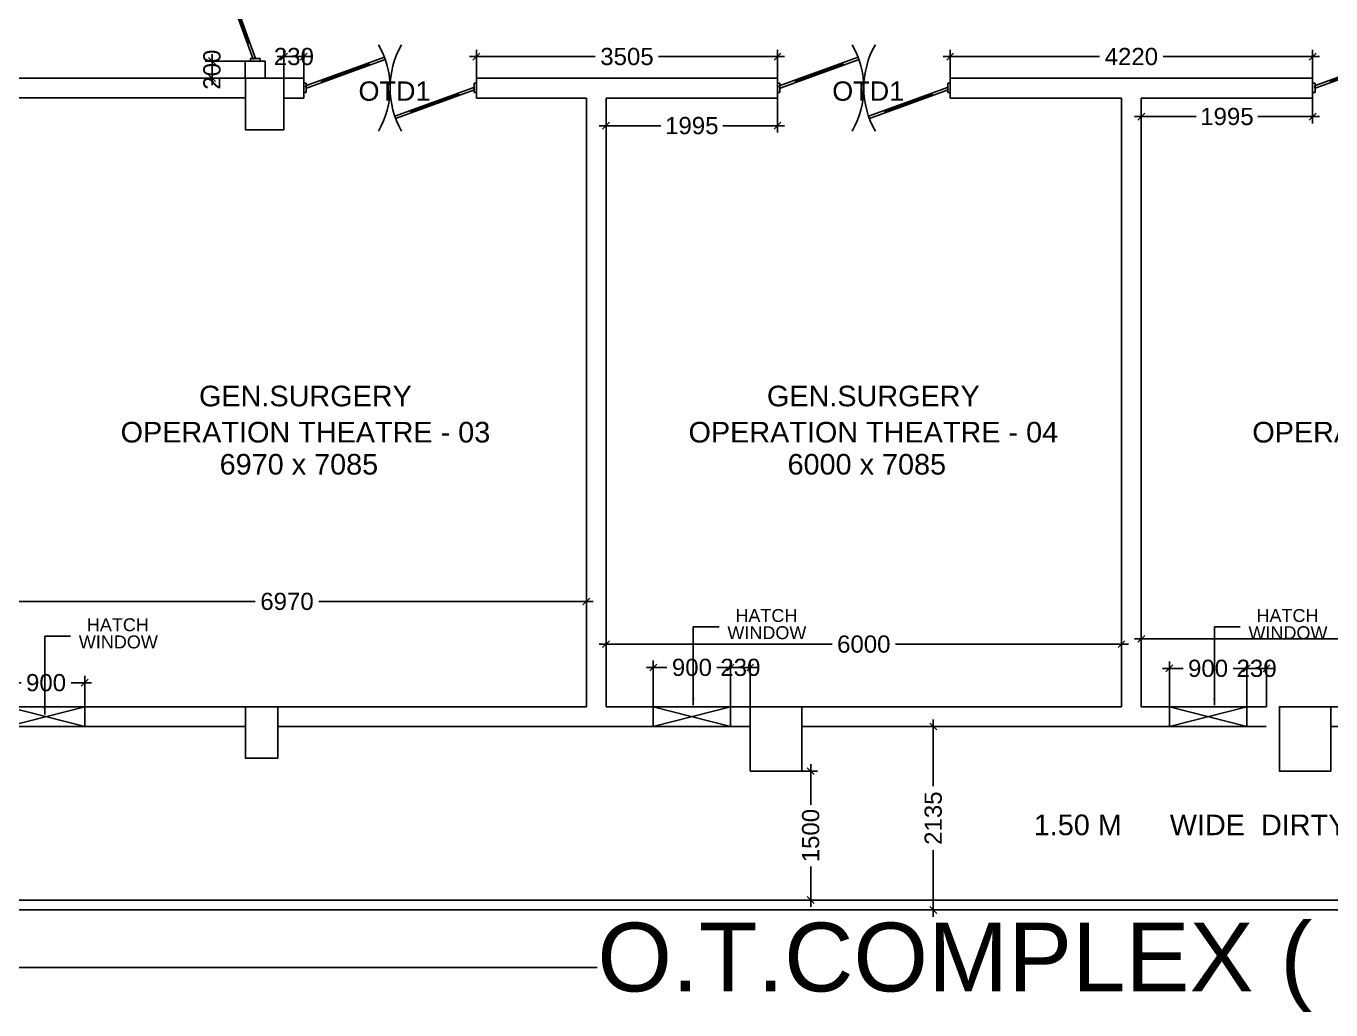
# Model space of a CAD drawing. Extents: x 7897917 to 8423973, y -6487334 to -6173396.
# Drawn here: x 7926362 to 7941552, y -6416714 to -6405263 of the extents above; entities that cross this region are included whole.
import ezdxf
from ezdxf.enums import TextEntityAlignment as Align

# ---------------------------------------------------------------- set-up
doc = ezdxf.new("R2010")
doc.units = 0
doc.header["$LTSCALE"] = 600
doc.header["$MEASUREMENT"] = 0
doc.header["$PDMODE"] = 35
doc.linetypes.add('DASHED', pattern=[0.75, 0.5, -0.25])
doc.layers.get('0').update_dxf_attribs({"linetype": 'CONTINUOUS'})
doc.layers.get('Defpoints').update_dxf_attribs({"linetype": 'CONTINUOUS'})
for name, color, linetype in [('DIM-TEXT', 8, 'CONTINUOUS'), ('DOOR', 32, 'CONTINUOUS'), ('Fire Door', 10, 'CONTINUOUS'), ('joinery', 7, 'CONTINUOUS'), ('LA-column', 3, 'CONTINUOUS'), ('Room Dim', 1, 'CONTINUOUS'), ('TEXT', 6, 'CONTINUOUS'), ('Walls', 7, 'CONTINUOUS'), ('Window', 4, 'CONTINUOUS'), ('Working Dim', 5, 'CONTINUOUS')]:
    doc.layers.add(name, color=color, linetype=linetype)
doc.styles.add('ari', font='arial.ttf')
doc.styles.add('ARIAL', font='arial.ttf')
doc.styles.add('RT', font='romant.shx')
doc.dimstyles.new('int. dim', dxfattribs={"dimtxt": 450, "dimasz": 80, "dimexe": 80, "dimexo": 0, "dimgap": 70, "dimtad": 0, "dimdec": 0, "dimzin": 12, "dimdsep": 46, "dimtxsty": 'ari', "dimblk": 'OBLIQUE', "dimcen": 2, "dimdle": 80, "dimclrd": 256, "dimclre": 256, "dimclrt": 6, "dimadec": 0, "dimazin": 0, "dimtfac": 1, "dimtdec": 0, "dimtix": 1, "dimtmove": 2, "dimatfit": 3, "dimfxl": 1, "dimtolj": 1, "dimtzin": 0, "dimlwd": -1, "dimlwe": -1, "dimarcsym": 0})
doc.dimstyles.new('TEXT', dxfattribs={"dimscale": 0, "dimtxt": 600, "dimasz": 300, "dimexe": 300, "dimexo": 30, "dimgap": 50, "dimtad": 0, "dimdec": 0, "dimzin": 0, "dimdsep": 46, "dimtxsty": 'RT', "dimblk": 'OBLIQUE', "dimcen": 0.09, "dimdle": 300, "dimclrd": 256, "dimclre": 256, "dimclrt": 170, "dimadec": 0, "dimazin": 0, "dimtfac": 1, "dimtdec": 0, "dimtofl": 0, "dimtmove": 2, "dimatfit": 3, "dimfxl": 1, "dimfrac": 2, "dimtolj": 1, "dimtzin": 0, "dimlwd": -1, "dimlwe": -1, "dimarcsym": 0})

# ---------------------------------------------------------------- blocks, each defined once
blk = doc.blocks.new('A$C15456D16')
at = {"layer": 'Fire Door'}
for p, q in [((969, -4), (56, 329)), ((969, -4), (56, 329)), ((969, -4), (56, 329)), ((979, 23), (65, 355)), ((979, 23), (65, 355)), ((979, 23), (65, 355)), ((248, 289), (238, 262)), ((248, 289), (238, 262)), ((248, 289), (238, 262)), ((791, 76), (243, 276)), ((791, 76), (243, 276)), ((791, 76), (243, 276)), ((-1000, 56), (-972, 56)), ((-1000, -56), (-1000, 56)), ((-1000, 56), (-972, 56)), ((-1000, -56), (-1000, 56)), ((-1000, 56), (-972, 56)), ((-1000, -56), (-1000, 56)), ((-979, -23), (-969, 4)), ((-979, -23), (-969, 4)), ((-979, -23), (-969, 4)), ((-972, -56), (-972, 56)), ((-972, -56), (-972, 56)), ((-972, -56), (-972, 56)), ((-969, 4), (-56, -329)), ((-969, 4), (-56, -329)), ((-969, 4), (-56, -329)), ((796, 89), (786, 63)), ((796, 89), (786, 63)), ((796, 89), (786, 63)), ((979, 23), (969, -4)), ((979, 23), (969, -4)), ((979, 23), (969, -4)), ((1000, 56), (972, 56)), ((972, -56), (972, 56)), ((1000, 56), (972, 56)), ((972, -56), (972, 56)), ((1000, 56), (972, 56)), ((972, -56), (972, 56)), ((1000, -56), (1000, 56)), ((1000, -56), (1000, 56)), ((1000, -56), (1000, 56)), ((-1000, -56), (-972, -56)), ((-1000, -56), (-972, -56)), ((-1000, -56), (-972, -56)), ((-979, -23), (-65, -355)), ((-979, -23), (-65, -355)), ((-979, -23), (-65, -355)), ((-796, -89), (-786, -63)), ((-796, -89), (-786, -63)), ((-796, -89), (-786, -63)), ((-791, -76), (-243, -276)), ((-791, -76), (-243, -276)), ((-791, -76), (-243, -276)), ((1000, -56), (972, -56)), ((1000, -56), (972, -56)), ((1000, -56), (972, -56)), ((-238, -262), (-248, -289)), ((-238, -262), (-248, -289)), ((-238, -262), (-248, -289))]:
    blk.add_line(p, q, dxfattribs=at)
at = {"layer": 'Fire Door', "extrusion": (0, 0, -1)}
for centre, major_axis, start_param, end_param in [((-1000, 0), (-1000, 0), 2.617886, 3.665084), ((-1000, 0), (-1000, 0), 2.617886, 3.665084), ((-1000, 0), (-1000, 0), 2.617886, 3.665084), ((1000, 0), (1000, 0), 2.618102, 3.665299), ((1000, 0), (1000, 0), 2.618102, 3.665299), ((1000, 0), (1000, 0), 2.618102, 3.665299)]:
    blk.add_ellipse(centre, major_axis=major_axis, ratio=1, start_param=start_param, end_param=end_param, dxfattribs=at)
blk = doc.blocks.new('_Oblique')
at = {"color": 0, "linetype": 'ByBlock', "lineweight": -2}
blk.add_line((-0.5, -0.5), (0.5, 0.5), dxfattribs=at)
blk = doc.blocks.new('*D1482')
at = {"layer": 'Defpoints', "color": 0, "transparency": 16777216}
for p in [(7939344, -6412394), (7939344, -6412468), (7945344, -6412468)]:
    blk.add_point(p, dxfattribs=at)
at = {"layer": 'Working Dim', "transparency": 16777216}
for p, q in [((7939344, -6412468), (7939344, -6412314)), ((7945344, -6412468), (7945344, -6412314)), ((7939264, -6412394), (7941975, -6412394)), ((7945424, -6412394), (7942713, -6412394))]:
    blk.add_line(p, q, dxfattribs=at)
at = {"layer": 'Working Dim', "transparency": 16777216, "xscale": 80, "yscale": 80, "zscale": 80, "rotation": 180}
blk.add_blockref('_Oblique', (7939344, -6412394), dxfattribs=at)
at = {"layer": 'Working Dim', "transparency": 16777216, "xscale": 80, "yscale": 80, "zscale": 80}
blk.add_blockref('_Oblique', (7945344, -6412394), dxfattribs=at)
at = {"layer": 'Working Dim', "color": 6, "transparency": 16777216, "insert": (7942344, -6412394), "char_height": 200, "attachment_point": 5, "style": 'ari'}
blk.add_mtext('\\A1;6000', dxfattribs=at)
blk = doc.blocks.new('*D1483')
at = {"layer": 'Defpoints', "color": 0, "transparency": 16777216}
for p in [(7933114, -6412457), (7933114, -6412891), (7939114, -6412891)]:
    blk.add_point(p, dxfattribs=at)
at = {"layer": 'Working Dim', "transparency": 16777216}
for p, q in [((7933034, -6412457), (7935745, -6412457)), ((7933114, -6412891), (7933114, -6412377)), ((7939194, -6412457), (7936483, -6412457)), ((7939114, -6412891), (7939114, -6412377))]:
    blk.add_line(p, q, dxfattribs=at)
at = {"layer": 'Working Dim', "transparency": 16777216, "xscale": 80, "yscale": 80, "zscale": 80, "rotation": 180}
blk.add_blockref('_Oblique', (7933114, -6412457), dxfattribs=at)
at = {"layer": 'Working Dim', "transparency": 16777216, "xscale": 80, "yscale": 80, "zscale": 80}
blk.add_blockref('_Oblique', (7939114, -6412457), dxfattribs=at)
at = {"layer": 'Working Dim', "color": 6, "transparency": 16777216, "insert": (7936114, -6412457), "char_height": 200, "attachment_point": 5, "style": 'ari'}
blk.add_mtext('\\A1;6000', dxfattribs=at)
blk = doc.blocks.new('*D1484')
at = {"layer": 'Defpoints', "color": 0, "transparency": 16777216}
for p in [(7932884, -6411960), (7925914, -6412224), (7932884, -6412224)]:
    blk.add_point(p, dxfattribs=at)
at = {"layer": 'Working Dim', "transparency": 16777216}
for p, q in [((7925834, -6411960), (7929030, -6411960)), ((7925914, -6412224), (7925914, -6411880)), ((7932964, -6411960), (7929768, -6411960)), ((7932884, -6412224), (7932884, -6411880))]:
    blk.add_line(p, q, dxfattribs=at)
at = {"layer": 'Working Dim', "transparency": 16777216, "xscale": 80, "yscale": 80, "zscale": 80, "rotation": 180}
blk.add_blockref('_Oblique', (7925914, -6411960), dxfattribs=at)
at = {"layer": 'Working Dim', "transparency": 16777216, "xscale": 80, "yscale": 80, "zscale": 80}
blk.add_blockref('_Oblique', (7932884, -6411960), dxfattribs=at)
at = {"layer": 'Working Dim', "color": 6, "transparency": 16777216, "insert": (7929399, -6411960), "char_height": 200, "attachment_point": 5, "style": 'ari'}
blk.add_mtext('\\A1;6970', dxfattribs=at)
blk = doc.blocks.new('Z$W@#5624')
at = {"layer": 'DOOR'}
for p, q in [((19, 470), (840, 769)), ((28, 446), (849, 745)), ((188, 518), (680, 697)), ((676, 709), (685, 685)), ((0, 400), (0, 499)), ((0, 499), (25, 499)), ((19, 470), (28, 446)), ((25, 400), (25, 499)), ((183, 529), (192, 506)), ((1770, 453), (949, 154)), ((1779, 429), (957, 130)), ((1779, 429), (1770, 453)), ((1798, 499), (1773, 499)), ((1773, 400), (1773, 499)), ((1798, 400), (1798, 499)), ((0, 400), (25, 400)), ((1610, 381), (1117, 202)), ((1614, 369), (1606, 393)), ((1798, 400), (1773, 400)), ((1113, 214), (1122, 190))]:
    blk.add_line(p, q, dxfattribs=at)
at = {"layer": 'DOOR', "color": 145}
for centre, start_param, end_param in [((0, 449), 2.617994, 3.665191), ((1798, 449), -0.523599, 0.523599)]:
    blk.add_ellipse(centre, major_axis=(-899, 0), ratio=1, start_param=start_param, end_param=end_param, dxfattribs=at)
blk = doc.blocks.new('A$C6C0004E6')
at = {"layer": 'DOOR', "color": 161, "linetype": 'Continuous'}
for p, q in [((-900, 0), (-900, 230)), ((0, 0), (0, 230))]:
    blk.add_line(p, q, dxfattribs=at)
at = {"layer": 'DOOR', "color": 161, "linetype": 'DASHED', "ltscale": 500}
for p, q in [((-900, 0), (0, 230)), ((0, 0), (-900, 230))]:
    blk.add_line(p, q, dxfattribs=at)
blk = doc.blocks.new('*D1487')
at = {"layer": 'Defpoints', "color": 0, "transparency": 16777216}
for p in [(7937119, -6405618), (7937119, -6405870), (7941339, -6405870)]:
    blk.add_point(p, dxfattribs=at)
at = {"layer": 'Working Dim', "transparency": 16777216}
for p, q in [((7937039, -6405618), (7938857, -6405618)), ((7937119, -6405870), (7937119, -6405538)), ((7941419, -6405618), (7939601, -6405618)), ((7941339, -6405870), (7941339, -6405538))]:
    blk.add_line(p, q, dxfattribs=at)
at = {"layer": 'Working Dim', "transparency": 16777216, "xscale": 80, "yscale": 80, "zscale": 80, "rotation": 180}
blk.add_blockref('_Oblique', (7937119, -6405618), dxfattribs=at)
at = {"layer": 'Working Dim', "transparency": 16777216, "xscale": 80, "yscale": 80, "zscale": 80}
blk.add_blockref('_Oblique', (7941339, -6405618), dxfattribs=at)
at = {"layer": 'Working Dim', "color": 6, "transparency": 16777216, "insert": (7939229, -6405618), "char_height": 200, "attachment_point": 5, "style": 'ari'}
blk.add_mtext('\\A1;4220', dxfattribs=at)
blk = doc.blocks.new('*D1488')
at = {"layer": 'Defpoints', "color": 0, "transparency": 16777216}
for p in [(7931604, -6405618), (7931604, -6405870, 2), (7935109, -6405870)]:
    blk.add_point(p, dxfattribs=at)
at = {"layer": 'Working Dim', "transparency": 16777216}
for p, q in [((7931524, -6405618), (7932987, -6405618)), ((7931604, -6405870), (7931604, -6405538)), ((7935189, -6405618), (7933726, -6405618)), ((7935109, -6405870), (7935109, -6405538))]:
    blk.add_line(p, q, dxfattribs=at)
at = {"layer": 'Working Dim', "transparency": 16777216, "xscale": 80, "yscale": 80, "zscale": 80, "rotation": 180}
blk.add_blockref('_Oblique', (7931604, -6405618), dxfattribs=at)
at = {"layer": 'Working Dim', "transparency": 16777216, "xscale": 80, "yscale": 80, "zscale": 80}
blk.add_blockref('_Oblique', (7935109, -6405618), dxfattribs=at)
at = {"layer": 'Working Dim', "color": 6, "transparency": 16777216, "insert": (7933357, -6405618), "char_height": 200, "attachment_point": 5, "style": 'ari'}
blk.add_mtext('\\A1;3505', dxfattribs=at)
blk = doc.blocks.new('*D1489')
at = {"layer": 'Defpoints', "color": 0, "transparency": 16777216}
for p in [(7929364, -6405618), (7929364, -6405870), (7929594, -6405870)]:
    blk.add_point(p, dxfattribs=at)
at = {"layer": 'Working Dim', "transparency": 16777216}
for p, q in [((7929364, -6405618), (7929284, -6405618)), ((7929364, -6405870), (7929364, -6405538)), ((7929594, -6405618), (7929364, -6405618)), ((7929594, -6405870), (7929594, -6405538)), ((7929594, -6405618), (7929674, -6405618))]:
    blk.add_line(p, q, dxfattribs=at)
at = {"layer": 'Working Dim', "transparency": 16777216, "xscale": 80, "yscale": 80, "zscale": 80}
blk.add_blockref('_Oblique', (7929364, -6405618), dxfattribs=at)
at = {"layer": 'Working Dim', "transparency": 16777216, "xscale": 80, "yscale": 80, "zscale": 80, "rotation": 180}
blk.add_blockref('_Oblique', (7929594, -6405618), dxfattribs=at)
at = {"layer": 'Working Dim', "color": 6, "transparency": 16777216, "insert": (7929479, -6405618), "char_height": 200, "attachment_point": 5, "style": 'ari'}
blk.add_mtext('\\A1;230', dxfattribs=at)
blk = doc.blocks.new('*D1590')
at = {"layer": 'Defpoints', "color": 0, "transparency": 16777216}
for p in [(7928526, -6405670), (7928914, -6405670), (7928914, -6405869)]:
    blk.add_point(p, dxfattribs=at)
at = {"layer": 'Working Dim', "transparency": 16777216}
for p, q in [((7928526, -6405670), (7928526, -6405590)), ((7928914, -6405670), (7928446, -6405670)), ((7928526, -6405869), (7928526, -6405670)), ((7928914, -6405869), (7928446, -6405869)), ((7928526, -6405869), (7928526, -6405949))]:
    blk.add_line(p, q, dxfattribs=at)
at = {"layer": 'Working Dim', "transparency": 16777216, "xscale": 80, "yscale": 80, "zscale": 80}
for p, rotation in [((7928526, -6405670), 270), ((7928526, -6405869), 90)]:
    blk.add_blockref('_Oblique', p, dxfattribs=dict(at, rotation=rotation))
at = {"layer": 'Working Dim', "color": 6, "transparency": 16777216, "insert": (7928526, -6405770), "char_height": 200, "attachment_point": 5, "rotation": 90, "style": 'ari'}
blk.add_mtext('\\A1;200', dxfattribs=at)
blk = doc.blocks.new('*D1592')
at = {"layer": 'Defpoints', "color": 0, "transparency": 16777216}
for p in [(7927044, -6412906), (7926144, -6413185), (7927044, -6413185)]:
    blk.add_point(p, dxfattribs=at)
at = {"layer": 'Working Dim', "transparency": 16777216}
for p, q in [((7926064, -6412906), (7926303, -6412906)), ((7926144, -6413185), (7926144, -6412826)), ((7927124, -6412906), (7926885, -6412906)), ((7927044, -6413185), (7927044, -6412826))]:
    blk.add_line(p, q, dxfattribs=at)
at = {"layer": 'Working Dim', "transparency": 16777216, "xscale": 80, "yscale": 80, "zscale": 80, "rotation": 180}
blk.add_blockref('_Oblique', (7926144, -6412906), dxfattribs=at)
at = {"layer": 'Working Dim', "transparency": 16777216, "xscale": 80, "yscale": 80, "zscale": 80}
blk.add_blockref('_Oblique', (7927044, -6412906), dxfattribs=at)
at = {"layer": 'Working Dim', "color": 6, "transparency": 16777216, "insert": (7926594, -6412906), "char_height": 200, "attachment_point": 5, "style": 'ari'}
blk.add_mtext('\\A1;900', dxfattribs=at)
blk = doc.blocks.new('*D1593')
at = {"layer": 'Defpoints', "color": 0, "transparency": 16777216}
for p in [(7934563, -6412728), (7934563, -6413185, -3), (7934791, -6413185, 2)]:
    blk.add_point(p, dxfattribs=at)
at = {"layer": 'Working Dim', "transparency": 16777216}
for p, q in [((7934563, -6412728), (7934483, -6412728)), ((7934563, -6413185), (7934563, -6412648)), ((7934791, -6412728), (7934563, -6412728)), ((7934791, -6413185), (7934791, -6412648)), ((7934791, -6412728), (7934871, -6412728))]:
    blk.add_line(p, q, dxfattribs=at)
at = {"layer": 'Working Dim', "transparency": 16777216, "xscale": 80, "yscale": 80, "zscale": 80}
blk.add_blockref('_Oblique', (7934563, -6412728), dxfattribs=at)
at = {"layer": 'Working Dim', "transparency": 16777216, "xscale": 80, "yscale": 80, "zscale": 80, "rotation": 180}
blk.add_blockref('_Oblique', (7934791, -6412728), dxfattribs=at)
at = {"layer": 'Working Dim', "color": 6, "transparency": 16777216, "insert": (7934677, -6412728), "char_height": 200, "attachment_point": 5, "style": 'ari'}
blk.add_mtext('\\A1;230', dxfattribs=at)
blk = doc.blocks.new('*D1594')
at = {"layer": 'Defpoints', "color": 0, "transparency": 16777216}
for p in [(7933663, -6412728), (7933663, -6413185, -3), (7934563, -6413185, -3)]:
    blk.add_point(p, dxfattribs=at)
at = {"layer": 'Working Dim', "transparency": 16777216}
for p, q in [((7933583, -6412728), (7933822, -6412728)), ((7933663, -6413185), (7933663, -6412648)), ((7934643, -6412728), (7934403, -6412728)), ((7934563, -6413185), (7934563, -6412648))]:
    blk.add_line(p, q, dxfattribs=at)
at = {"layer": 'Working Dim', "transparency": 16777216, "xscale": 80, "yscale": 80, "zscale": 80, "rotation": 180}
blk.add_blockref('_Oblique', (7933663, -6412728), dxfattribs=at)
at = {"layer": 'Working Dim', "transparency": 16777216, "xscale": 80, "yscale": 80, "zscale": 80}
blk.add_blockref('_Oblique', (7934563, -6412728), dxfattribs=at)
at = {"layer": 'Working Dim', "color": 6, "transparency": 16777216, "insert": (7934113, -6412728), "char_height": 200, "attachment_point": 5, "style": 'ari'}
blk.add_mtext('\\A1;900', dxfattribs=at)
blk = doc.blocks.new('*D1595')
at = {"layer": 'Defpoints', "color": 0, "transparency": 16777216}
for p in [(7940572, -6412739), (7940572, -6413185, -3), (7940802, -6413185, 2)]:
    blk.add_point(p, dxfattribs=at)
at = {"layer": 'Working Dim', "transparency": 16777216}
for p, q in [((7940572, -6412739), (7940492, -6412739)), ((7940572, -6413185), (7940572, -6412659)), ((7940802, -6412739), (7940572, -6412739)), ((7940802, -6413185), (7940802, -6412659)), ((7940802, -6412739), (7940882, -6412739))]:
    blk.add_line(p, q, dxfattribs=at)
at = {"layer": 'Working Dim', "transparency": 16777216, "xscale": 80, "yscale": 80, "zscale": 80}
blk.add_blockref('_Oblique', (7940572, -6412739), dxfattribs=at)
at = {"layer": 'Working Dim', "transparency": 16777216, "xscale": 80, "yscale": 80, "zscale": 80, "rotation": 180}
blk.add_blockref('_Oblique', (7940802, -6412739), dxfattribs=at)
at = {"layer": 'Working Dim', "color": 6, "transparency": 16777216, "insert": (7940687, -6412739), "char_height": 200, "attachment_point": 5, "style": 'ari'}
blk.add_mtext('\\A1;230', dxfattribs=at)
blk = doc.blocks.new('*D1596')
at = {"layer": 'Defpoints', "color": 0, "transparency": 16777216}
for p in [(7939672, -6412739), (7939672, -6413185, -3), (7940572, -6413185, -3)]:
    blk.add_point(p, dxfattribs=at)
at = {"layer": 'Working Dim', "transparency": 16777216}
for p, q in [((7939592, -6412739), (7939832, -6412739)), ((7939672, -6413185), (7939672, -6412659)), ((7940652, -6412739), (7940413, -6412739)), ((7940572, -6413185), (7940572, -6412659))]:
    blk.add_line(p, q, dxfattribs=at)
at = {"layer": 'Working Dim', "transparency": 16777216, "xscale": 80, "yscale": 80, "zscale": 80, "rotation": 180}
blk.add_blockref('_Oblique', (7939672, -6412739), dxfattribs=at)
at = {"layer": 'Working Dim', "transparency": 16777216, "xscale": 80, "yscale": 80, "zscale": 80}
blk.add_blockref('_Oblique', (7940572, -6412739), dxfattribs=at)
at = {"layer": 'Working Dim', "color": 6, "transparency": 16777216, "insert": (7940122, -6412739), "char_height": 200, "attachment_point": 5, "style": 'ari'}
blk.add_mtext('\\A1;900', dxfattribs=at)
blk = doc.blocks.new('*D1601')
at = {"layer": 'Defpoints', "color": 0, "transparency": 16777216}
for p in [(7933114, -6406100), (7935109, -6406100), (7935109, -6406422)]:
    blk.add_point(p, dxfattribs=at)
at = {"layer": 'Working Dim', "transparency": 16777216}
for p, q in [((7933114, -6406100), (7933114, -6406502)), ((7935109, -6406100), (7935109, -6406502)), ((7933034, -6406422), (7933752, -6406422)), ((7935189, -6406422), (7934472, -6406422))]:
    blk.add_line(p, q, dxfattribs=at)
at = {"layer": 'Working Dim', "transparency": 16777216, "xscale": 80, "yscale": 80, "zscale": 80, "rotation": 180}
blk.add_blockref('_Oblique', (7933114, -6406422), dxfattribs=at)
at = {"layer": 'Working Dim', "transparency": 16777216, "xscale": 80, "yscale": 80, "zscale": 80}
blk.add_blockref('_Oblique', (7935109, -6406422), dxfattribs=at)
at = {"layer": 'Working Dim', "color": 6, "transparency": 16777216, "insert": (7934112, -6406422), "char_height": 200, "attachment_point": 5, "style": 'ari'}
blk.add_mtext('\\A1;1995', dxfattribs=at)
blk = doc.blocks.new('*D1602')
at = {"layer": 'Defpoints', "color": 0, "transparency": 16777216}
for p in [(7939344, -6406100), (7941339, -6406100), (7941339, -6406316)]:
    blk.add_point(p, dxfattribs=at)
at = {"layer": 'Working Dim', "transparency": 16777216}
for p, q in [((7939344, -6406100), (7939344, -6406396)), ((7941339, -6406100), (7941339, -6406396)), ((7939264, -6406316), (7939982, -6406316)), ((7941419, -6406316), (7940702, -6406316))]:
    blk.add_line(p, q, dxfattribs=at)
at = {"layer": 'Working Dim', "transparency": 16777216, "xscale": 80, "yscale": 80, "zscale": 80, "rotation": 180}
blk.add_blockref('_Oblique', (7939344, -6406316), dxfattribs=at)
at = {"layer": 'Working Dim', "transparency": 16777216, "xscale": 80, "yscale": 80, "zscale": 80}
blk.add_blockref('_Oblique', (7941339, -6406316), dxfattribs=at)
at = {"layer": 'Working Dim', "color": 6, "transparency": 16777216, "insert": (7940342, -6406316), "char_height": 200, "attachment_point": 5, "style": 'ari'}
blk.add_mtext('\\A1;1995', dxfattribs=at)
blk = doc.blocks.new('*D1821')
at = {"layer": 'Defpoints', "color": 0, "linetype": 'Continuous', "transparency": 16777216}
for p in [(7959984, -6414245, -12), (7918924, -6414395, -14), (7959984, -6416219)]:
    blk.add_point(p, dxfattribs=at)
at = {"layer": 'DIM-TEXT', "transparency": 16777216}
for p, q in [((7959984, -6414245), (7959984, -6416519)), ((7918924, -6414395), (7918924, -6416519)), ((7918624, -6416219), (7933009, -6416219)), ((7960284, -6416219), (7945899, -6416219))]:
    blk.add_line(p, q, dxfattribs=at)
at = {"layer": 'DIM-TEXT', "linetype": 'Continuous', "transparency": 16777216, "xscale": 300, "yscale": 300, "zscale": 300, "rotation": 180}
blk.add_blockref('_Oblique', (7918924, -6416219), dxfattribs=at)
at = {"layer": 'DIM-TEXT', "linetype": 'Continuous', "transparency": 16777216, "xscale": 300, "yscale": 300, "zscale": 300}
blk.add_blockref('_Oblique', (7959984, -6416219), dxfattribs=at)
at = {"layer": 'DIM-TEXT', "color": 170, "linetype": 'Continuous', "transparency": 16777216, "insert": (7939454, -6416219), "char_height": 750, "attachment_point": 5, "style": 'ari'}
blk.add_mtext("\\A1;{\\H1.067x;O.T.COMPLEX ( 6 OT 's )}", dxfattribs=at)
blk = doc.blocks.new('*D2392')
at = {"layer": 'Defpoints', "color": 0, "transparency": 16777216}
for p in [(7935392, -6413935, 2), (7935392, -6415435), (7935496, -6415435)]:
    blk.add_point(p, dxfattribs=at)
at = {"layer": 'Working Dim', "transparency": 16777216}
for p, q in [((7935392, -6413935), (7935576, -6413935)), ((7935496, -6413855), (7935496, -6414326)), ((7935496, -6415515), (7935496, -6415044)), ((7935392, -6415435), (7935576, -6415435))]:
    blk.add_line(p, q, dxfattribs=at)
at = {"layer": 'Working Dim', "transparency": 16777216, "xscale": 80, "yscale": 80, "zscale": 80}
for p, rotation in [((7935496, -6413935), 90), ((7935496, -6415435), 270)]:
    blk.add_blockref('_Oblique', p, dxfattribs=dict(at, rotation=rotation))
at = {"layer": 'Working Dim', "color": 6, "transparency": 16777216, "insert": (7935496, -6414685), "char_height": 200, "attachment_point": 5, "rotation": 90, "style": 'ari'}
blk.add_mtext('\\A1;1500', dxfattribs=at)
blk = doc.blocks.new('*D2393')
at = {"layer": 'Defpoints', "color": 0, "transparency": 16777216}
for p in [(7937110, -6413415), (7936923, -6415550), (7937110, -6415550)]:
    blk.add_point(p, dxfattribs=at)
at = {"layer": 'Working Dim', "transparency": 16777216}
for p, q in [((7936923, -6413335), (7936923, -6414111)), ((7937110, -6413415), (7936843, -6413415)), ((7936923, -6415630), (7936923, -6414853)), ((7937110, -6415550), (7936843, -6415550))]:
    blk.add_line(p, q, dxfattribs=at)
at = {"layer": 'Working Dim', "transparency": 16777216, "xscale": 80, "yscale": 80, "zscale": 80}
for p, rotation in [((7936923, -6413415), 90), ((7936923, -6415550), 270)]:
    blk.add_blockref('_Oblique', p, dxfattribs=dict(at, rotation=rotation))
at = {"layer": 'Working Dim', "color": 6, "transparency": 16777216, "insert": (7936923, -6414482), "char_height": 200, "attachment_point": 5, "rotation": 90, "style": 'ari'}
blk.add_mtext('\\A1;2135', dxfattribs=at)

msp = doc.modelspace()

# ---------------------------------------------------------------- linework, layer by layer
at = {"layer": 'LA-column', "color": 2, "elevation": 2.39}
for points in [[(7929364.045, -6406469.661), (7929364.045, -6405869.661), (7928914.045, -6405869.661), (7928914.045, -6406469.661)], [(7929294.045, -6413784.704), (7929294.045, -6413184.704), (7928914.045, -6413184.704), (7928914.045, -6413784.704)], [(7935391.545, -6413934.717), (7935391.545, -6413184.717), (7934791.545, -6413184.717), (7934791.545, -6413934.717)], [(7941552.046, -6413934.717), (7941552.046, -6413184.717), (7940952.046, -6413184.717), (7940952.046, -6413934.717)]]:
    msp.add_lwpolyline(points, close=True, dxfattribs=at)
at = {"layer": 'Walls', "linetype": 'Continuous'}
for p, q in [((7928913.907, -6405869.472), (7928913.907, -6405669.545)), ((7929143.918, -6405669.545), (7928913.91, -6405669.545)), ((7929143.918, -6405869.472), (7929143.918, -6405669.545)), ((7929594.045, -6405869.689, 2.39), (7929364.045, -6405869.689, 2.39)), ((7929594.045, -6406099.689, 2.39), (7929594.045, -6405869.689, 2.39)), ((7935109.049, -6405869.689), (7931604.045, -6405869.689, 2.39)), ((7931604.045, -6406099.689, 2.39), (7931604.045, -6405869.689, 2.39)), ((7935109.049, -6406099.689), (7935109.049, -6405869.689)), ((7941339.049, -6405869.689), (7937119.049, -6405869.689)), ((7937119.049, -6406099.689), (7937119.049, -6405869.689)), ((7941339.049, -6406099.689), (7941339.049, -6405869.689)), ((7929594.045, -6406099.689, 2.39), (7929364.045, -6406099.689, 2.39)), ((7932884.049, -6406099.689), (7931604.045, -6406099.689, 2.39)), ((7932884.049, -6406099.689), (7932884.049, -6413184.714)), ((7935109.049, -6406099.689), (7933114.049, -6406099.689)), ((7933114.049, -6406099.689), (7933114.049, -6413184.714)), ((7939114.049, -6406099.689), (7937119.049, -6406099.689)), ((7939114.049, -6406099.689), (7939114.049, -6413184.714)), ((7941339.049, -6406099.689), (7939344.049, -6406099.689)), ((7939344.049, -6406099.689), (7939344.049, -6413184.714)), ((7928913.958, -6413184.704), (7925913.956, -6413184.704)), ((7929294.045, -6413184.713), (7932884.049, -6413184.713)), ((7933114.049, -6413184.713), (7934791.458, -6413184.713)), ((7939114.049, -6413184.714), (7935391.545, -6413184.713)), ((7940799.956, -6413184.713), (7939344.049, -6413184.714)), ((7941549.959, -6413184.697), (7945344.049, -6413184.714)), ((7928913.958, -6413414.704), (7925913.956, -6413414.704)), ((7929294.045, -6413414.713), (7934791.458, -6413414.713)), ((7940799.777, -6413414.713), (7935391.545, -6413414.713)), ((7941549.959, -6413414.697), (7947046.046, -6413414.697))]:
    msp.add_line(p, q, dxfattribs=at)
at = {"layer": 'Walls'}
for points in [[(7959834.138, -6415434.714), (7924068.907, -6415434.714), (7924068.907, -6405869.661)], [(7925914.132, -6405869.472), (7928913.907, -6405869.472)], [(7925913.907, -6406099.472), (7928913.907, -6406099.472)], [(7959604.138, -6415549.714), (7923953.907, -6415549.714), (7923953.907, -6414394.662)]]:
    msp.add_lwpolyline(points, dxfattribs=at)

# ---------------------------------------------------------------- block references
at = {"layer": 'DOOR', "linetype": 'Continuous', "xscale": 1.118059320375323, "yscale": 1.118059320375323, "zscale": 1.118059320375323}
for p in [(7929594.045, -6406483.856, 2.39), (7935109.049, -6406483.856), (7941339.049, -6406483.856)]:
    msp.add_blockref('Z$W@#5624', p, dxfattribs=at)
at = {"layer": 'Fire Door', "color": 3, "lineweight": 0, "xscale": -1, "rotation": 90}
msp.add_blockref('A$C15456D16', (7929028.916, -6404669.497), dxfattribs=at)
at = {"layer": 'Window', "linetype": 'Continuous', "xscale": -1}
for p in [(7926143.907, -6413414.651), (7933662.539, -6413414.651, -3.039), (7939672.13, -6413414.682, -3.039)]:
    msp.add_blockref('A$C6C0004E6', p, dxfattribs=at)

# ---------------------------------------------------------------- texts
at = {"layer": 'joinery', "style": 'ari'}
for p in [(7930231.47, -6406131.68, -6.065), (7935746.473, -6406131.68, -8.455)]:
    msp.add_text('OTD1', height=225, dxfattribs=at).set_placement(p)
at = {"layer": 'Room Dim', "style": 'ARIAL'}
for s, p in [('6970 x 7085', (7929537.785, -6410482.75)), ('6000 x 7085', (7936149.24, -6410482.75))]:
    msp.add_text(s, height=240, dxfattribs=at).set_placement(p, align=Align.CENTER)
at = {"layer": 'TEXT', "color": 7, "style": 'ARIAL'}
for s, height, p in [('GEN.SURGERY', 240, (7929613.613, -6409688.446)), ('GEN.SURGERY', 240, (7936225.069, -6409688.446)), ('OPERATION THEATRE - 03', 240, (7929613.613, -6410109.379)), ('OPERATION THEATRE - 04', 240, (7936225.069, -6410109.379)), ('OPERATION THEATRE - 05', 240, (7942788.599, -6410109.379)), ('HATCH ', 150, (7927459.096, -6412305.865)), ('HATCH ', 150, (7935009.445, -6412198.324)), ('HATCH ', 150, (7941075.888, -6412198.324)), ('WINDOW', 150, (7934985.774, -6412398.254)), ('WINDOW', 150, (7941052.217, -6412398.255)), ('WINDOW', 150, (7927435.425, -6412505.795)), ('1.50 M      WIDE  DIRTY CORRIDOR', 240, (7940877.415, -6414679.993))]:
    msp.add_text(s, height=height, dxfattribs=at).set_placement(p, align=Align.CENTER)

# ---------------------------------------------------------------- dimensions: what is measured, and where the dimension line sits
at = {"layer": 'DIM-TEXT', "linetype": 'Continuous'}
dim = msp.add_linear_dim(base=(7959983.785, -6416218.984, 11.758), p1=(7918923.735, -6414394.63, -2.39), p2=(7959983.785, -6414244.631, -0.107), text="{\\H1.067x;O.T.COMPLEX ( 6 OT 's )}", dimstyle='TEXT', override={"dimscale": 1, "dimtxt": 750, "dimexo": 0, "dimtxsty": 'ari'}, dxfattribs=at)
dim.commit()
dim.dimension.update_dxf_attribs({"geometry": '*D1821', "text_midpoint": (7939453.76, -6416218.984, 11.758)})
at = {"layer": 'Working Dim'}
for base, p1, p2, angle, picture, middle in [((7928525.745, -6405669.545), (7928913.907, -6405869.472), (7928913.907, -6405669.545), 270, '*D1590', (7928525.745, -6405769.508)), ((7936922.55, -6415549.714), (7937110.254, -6413414.713), (7937110.254, -6415549.714), 90, '*D2393', (7936922.55, -6414482.214)), ((7935496.296, -6415434.714), (7935391.545, -6413934.717, 2.39), (7935391.545, -6415434.714), 90, '*D2392', (7935496.296, -6414684.716))]:
    dim = msp.add_linear_dim(base=base, p1=p1, p2=p2, angle=angle, dimstyle='int. dim', override={"dimtxt": 200, "dimarcsym": 1}, dxfattribs=at)
    dim.commit()
    dim.dimension.update_dxf_attribs({"geometry": picture, "text_midpoint": middle})
for base, p1, p2, override, picture, middle in [((7929364.045, -6405617.823, 2.39), (7929594.045, -6405869.689, 2.39), (7929364.045, -6405869.671, 2.39), {"dimtxt": 200}, '*D1489', (7929479.045, -6405617.823, 2.39)), ((7931604.045, -6405617.823), (7935109.049, -6405869.689), (7931604.045, -6405869.689, 2.39), {"dimtxt": 200}, '*D1488', (7933356.547, -6405617.823)), ((7937119.049, -6405617.823), (7941339.049, -6405869.689), (7937119.049, -6405869.689), {"dimtxt": 200}, '*D1487', (7939229.049, -6405617.823)), ((7935109.049, -6406421.658), (7933114.049, -6406099.689), (7935109.049, -6406099.689), {"dimtxt": 200, "dimarcsym": 1}, '*D1601', (7934111.549, -6406421.658)), ((7941339.049, -6406316.163), (7939344.049, -6406099.689), (7941339.049, -6406099.689), {"dimtxt": 200, "dimarcsym": 1}, '*D1602', (7940341.549, -6406316.163)), ((7932884.049, -6411959.931), (7925914.042, -6412223.854), (7932884.049, -6412223.854), {"dimtxt": 200}, '*D1484', (7929399.045, -6411959.931)), ((7939344.049, -6412393.725), (7945344.049, -6412467.92), (7939344.049, -6412467.92), {"dimtxt": 200}, '*D1482', (7942344.049, -6412393.725)), ((7933114.049, -6412457.447), (7939114.049, -6412890.875), (7933114.049, -6412890.875), {"dimtxt": 200}, '*D1483', (7936114.049, -6412457.447)), ((7933662.781, -6412728.345), (7934562.539, -6413184.651, -3.039), (7933662.781, -6413184.713, -3.039), {"dimtxt": 200, "dimarcsym": 1}, '*D1594', (7934112.66, -6412728.345)), ((7939672.13, -6412739.411), (7940572.13, -6413184.713, -3.039), (7939672.13, -6413184.682, -3.039), {"dimtxt": 200, "dimarcsym": 1}, '*D1596', (7940122.13, -6412739.411)), ((7940572.13, -6412739.411), (7940802.046, -6413184.713, 2.092), (7940572.13, -6413184.713, -3.039), {"dimtxt": 200, "dimarcsym": 1}, '*D1595', (7940687.088, -6412739.411)), ((7927043.907, -6412905.667), (7926143.907, -6413184.651), (7927043.907, -6413184.704), {"dimtxt": 200, "dimarcsym": 1}, '*D1592', (7926593.907, -6412905.667))]:
    dim = msp.add_linear_dim(base=base, p1=p1, p2=p2, dimstyle='int. dim', override=override, dxfattribs=at)
    dim.commit()
    dim.dimension.update_dxf_attribs({"geometry": picture, "text_midpoint": middle})
dim = msp.add_linear_dim(base=(7934562.539, -6412728.345), p1=(7934791.455, -6413184.671, 2.092), p2=(7934562.539, -6413184.651, -3.039), text='230', dimstyle='int. dim', override={"dimtxt": 200, "dimarcsym": 1}, dxfattribs=at)
dim.commit()
dim.dimension.update_dxf_attribs({"geometry": '*D1593', "text_midpoint": (7934676.997, -6412728.345)})

# ---------------------------------------------------------------- leaders
for points in [[(7934128.749, -6413166.809), (7934128.749, -6412254.643), (7934430.513, -6412254.643)], [(7940195.192, -6413166.81), (7940195.192, -6412254.644), (7940496.956, -6412254.644)], [(7926578.4, -6413274.351), (7926578.4, -6412362.185), (7926880.164, -6412362.185)]]:
    msp.add_leader(points, dimstyle='int. dim', override={"dimtxt": 200, "dimgap": 70, "dimtad": 0, "dimarcsym": 1}, dxfattribs=at)

doc.saveas('drawing.dxf')
